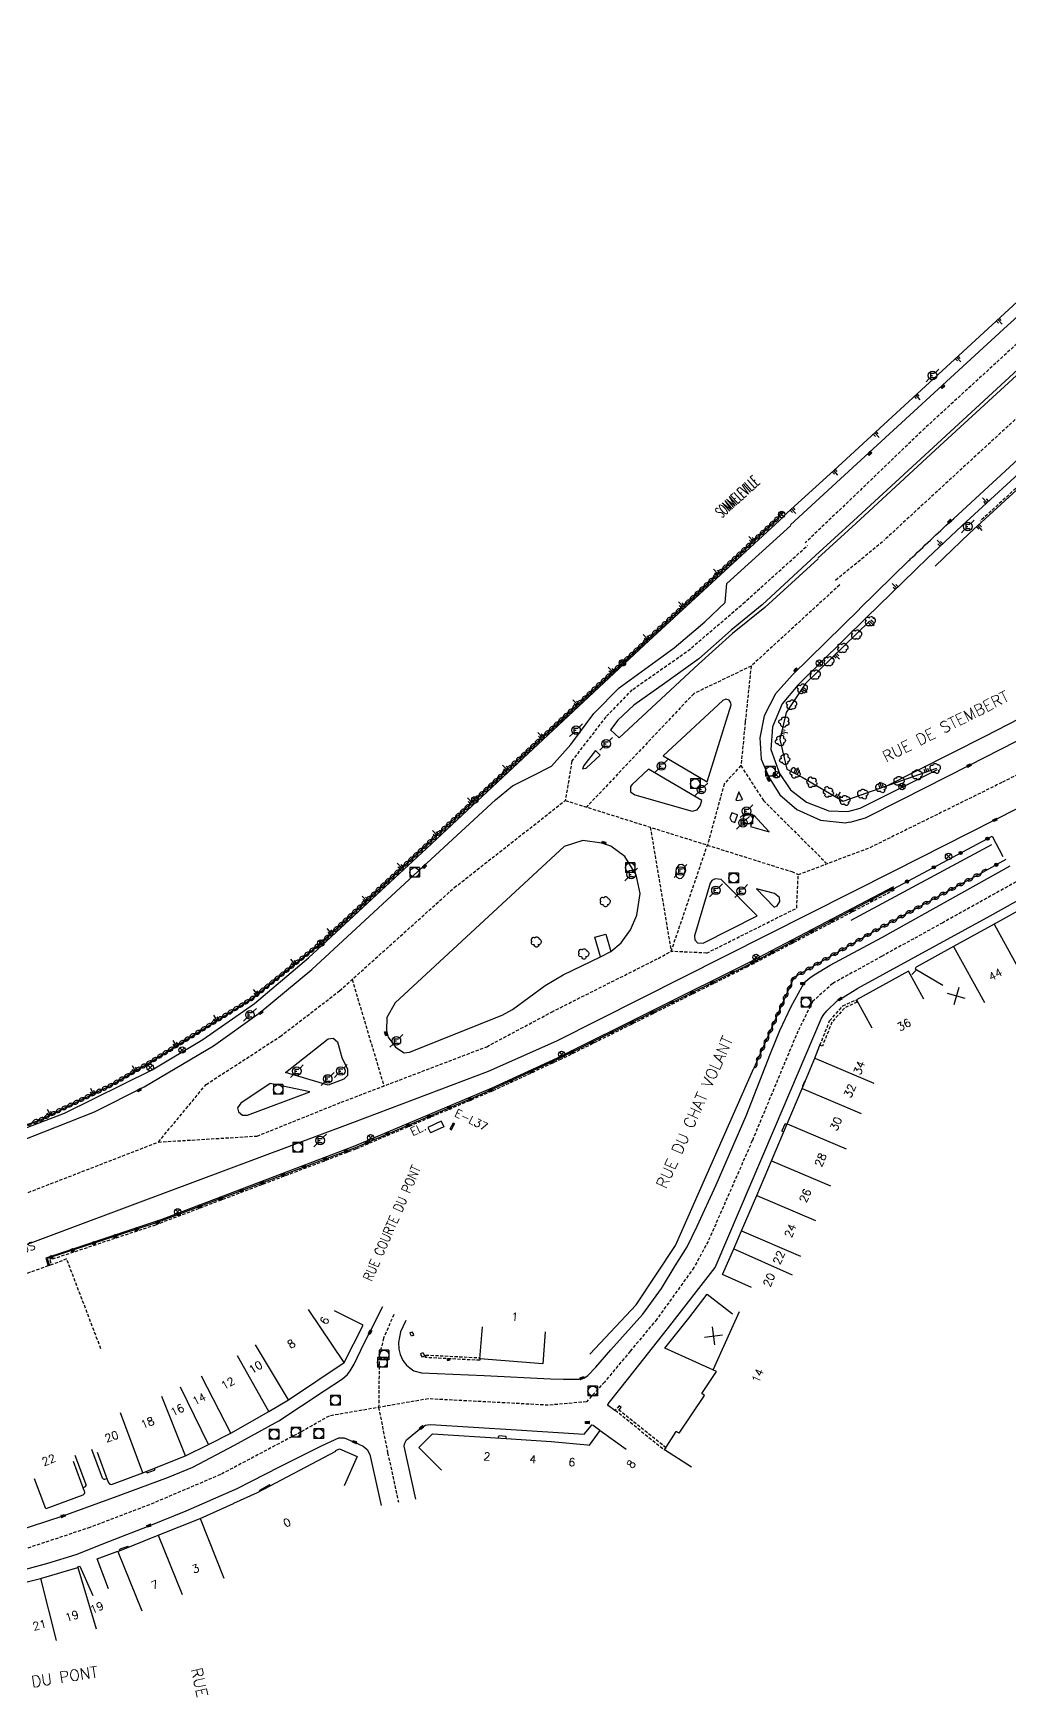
# Model space of a CAD drawing. Header units: millimetres. Extents: x 256000 to 257000, y 143000 to 144000.
# Drawn here: x 256151.5 to 256304.1, y 143295.4 to 143555 of the extents above; entities that cross this region are included whole.
import ezdxf
from ezdxf.enums import TextEntityAlignment as Align

# ---------------------------------------------------------------- set-up
doc = ezdxf.new("R2010")
doc.units = ezdxf.units.MM
doc.linetypes.add('DASHED', pattern=[0.75, 0.5, -0.25])
doc.layers.get('0').update_dxf_attribs({"linetype": 'CONTINUOUS'})
for name, color, linetype in [('W0001', 6, 'DASHED'), ('W0008', 7, 'CONTINUOUS'), ('W0100', 7, 'CONTINUOUS'), ('W0105', 7, 'CONTINUOUS'), ('W0112', 1, 'DASHED'), ('W0211', 2, 'CONTINUOUS'), ('W0220', 5, 'DASHED'), ('W0300', 7, 'CONTINUOUS'), ('W0302', 3, 'CONTINUOUS'), ('W0310', 3, 'CONTINUOUS'), ('W0322', 7, 'CONTINUOUS'), ('W0400', 7, 'CONTINUOUS'), ('W0420', 7, 'CONTINUOUS'), ('W0469', 7, 'CONTINUOUS'), ('W0471', 7, 'CONTINUOUS'), ('W0984', 7, 'CONTINUOUS'), ('W0989', 7, 'CONTINUOUS'), ('W0991', 7, 'CONTINUOUS'), ('W1102', 7, 'CONTINUOUS')]:
    doc.layers.add(name, color=color, linetype=linetype)
doc.styles.get("Standard").update_dxf_attribs({"font": 'romans.shx', "width": 0.85})

# ---------------------------------------------------------------- blocks, each defined once
blk = doc.blocks.new('t211o')
at = {"color": 0, "linetype": 'Continuous'}
for p, q in [((-0.29, 0.5), (-0.29, 0)), ((0, 1), (0, 0)), ((0.29, 0.5), (0.29, 0))]:
    blk.add_line(p, q, dxfattribs=at)
blk = doc.blocks.new('T400')
for p, q in [((-0.15, 0.3), (0.15, 0.3)), ((-0.15, -0.25), (-0.15, 0.3)), ((-0.15, 0.15), (0.15, 0.15)), ((-0.15, 0), (0.15, 0)), ((0.15, 0.3), (0.15, -0.25)), ((-0.15, -0.15), (0.15, -0.15)), ((-0.15, -0.25), (-0.15, -0.3)), ((-0.15, -0.3), (0.15, -0.3)), ((0.15, -0.3), (0.15, -0.25))]:
    blk.add_line(p, q)
blk = doc.blocks.new('T471')
for p, q in [((-0.333334, 0.333334), (-0.333334, -0.333334)), ((-0.333334, 0.333334), (0.333334, 0.333334)), ((-0.333334, 0), (0, 0)), ((0.500001, 0.500001), (1.000002, 1.000002)), ((-0.500001, -0.500001), (-1.000002, -1.000002)), ((-0.333334, -0.333334), (0.333334, -0.333334))]:
    blk.add_line(p, q)
blk.add_ellipse((0, 0), major_axis=(0.471405, 0.471405), ratio=1, start_param=5.4977871438, end_param=11.780972451)
blk = doc.blocks.new('t310o')
at = {"color": 0, "linetype": 'Continuous'}
for centre, start, end in [((-0.5, 0.38), 216.8699, 323.1304), ((0.5, -0.37), 36.8699, 143.1303)]:
    blk.add_arc(centre, 0.625, start, end, dxfattribs=at)
blk = doc.blocks.new('t322o')
at = {"color": 0, "linetype": 'Continuous'}
for radius in [0.25, 0.15]:
    blk.add_circle((0, 0), radius, dxfattribs=at)
blk = doc.blocks.new('T300')
for p, q in [((-0.8, 0.51), (-0.86, 0.34)), ((-0.86, 0.34), (-0.86, 0.17)), ((-0.86, 0.17), (-0.74, 0.06)), ((-0.69, 0.63), (-0.8, 0.51)), ((-0.8, -0.06), (-0.74, 0.06)), ((-0.74, 0.06), (-0.69, 0.11)), ((-0.57, 0.69), (-0.69, 0.63)), ((-0.46, 0.69), (-0.57, 0.69)), ((-0.29, 0.63), (-0.46, 0.69)), ((-0.29, 0.63), (-0.17, 0.74)), ((-0.23, 0.57), (-0.29, 0.63)), ((-0.17, 0.74), (-0.06, 0.8)), ((-0.06, 0.8), (0.06, 0.8)), ((0.06, 0.8), (0.23, 0.74)), ((0.23, 0.74), (0.34, 0.63)), ((0.34, 0.63), (0.4, 0.51)), ((0.46, 0.46), (0.34, 0.46)), ((0.4, 0.51), (0.4, 0.46)), ((0.57, 0.4), (0.46, 0.46)), ((0.57, 0.4), (0.69, 0.29)), ((0.69, 0.29), (0.74, 0.17)), ((0.74, 0.06), (0.69, -0.17)), ((0.74, 0.17), (0.74, 0.06)), ((-0.8, -0.17), (-0.8, -0.06)), ((-0.8, -0.23), (-0.8, -0.17)), ((-0.74, -0.34), (-0.8, -0.23)), ((-0.69, -0.4), (-0.74, -0.34)), ((-0.51, -0.46), (-0.69, -0.4)), ((-0.4, -0.46), (-0.51, -0.46)), ((-0.4, -0.46), (-0.34, -0.46)), ((-0.34, -0.46), (-0.34, -0.4)), ((-0.34, -0.51), (-0.34, -0.46)), ((-0.29, -0.63), (-0.34, -0.51)), ((-0.17, -0.74), (-0.29, -0.63)), ((-0.06, -0.8), (-0.17, -0.74)), ((0.06, -0.8), (-0.06, -0.8)), ((0.17, -0.74), (0.06, -0.8)), ((0.23, -0.69), (0.17, -0.74)), ((0.29, -0.46), (0.23, -0.46)), ((0.29, -0.63), (0.23, -0.69)), ((0.46, -0.4), (0.29, -0.46)), ((0.34, -0.51), (0.29, -0.63)), ((0.34, -0.51), (0.34, -0.46)), ((0.57, -0.34), (0.46, -0.4)), ((0.63, -0.29), (0.57, -0.34)), ((0.69, -0.17), (0.63, -0.29))]:
    blk.add_line(p, q)
blk = doc.blocks.new('T420')
for p, q in [((0.75, 0.75), (-0.75, 0.75)), ((-0.75, 0.75), (-0.75, -0.75)), ((0.75, 0.75), (0.75, -0.75)), ((0.75, -0.75), (-0.75, -0.75))]:
    blk.add_line(p, q)
blk.add_ellipse((0, 0), major_axis=(-0.53, 0.53), ratio=1, start_param=3.926991, end_param=10.210176)
blk = doc.blocks.new('T469')
at = {"color": 0, "linetype": 'Continuous', "flags": 128}
for points in [[(-0.35, 0.35), (0.35, -0.35)], [(-0.35, -0.35), (0.35, 0.35)]]:
    blk.add_lwpolyline(points, dxfattribs=at)
at = {"color": 0, "linetype": 'Continuous'}
blk.add_circle((0, 0), 0.5, dxfattribs=at)
blk = doc.blocks.new('t991o')
at = {"color": 0, "linetype": 'Continuous'}
for p, q in [((-1, 1), (1, -1)), ((-1, -1), (1, 1))]:
    blk.add_line(p, q, dxfattribs=at)

msp = doc.modelspace()

# ---------------------------------------------------------------- linework, layer by layer
at = {"layer": 'W0001'}
for p, q in [((256235.63, 143441.24), (256234.61, 143435.12)), ((256247.89, 143430.94), (256251.15, 143411.54)), ((256256.7, 143411.27), (256251.15, 143411.54)), ((256201.29, 143407.14), (256206.26, 143390.52)), ((256171.02, 143381.75), (256178.48, 143390.75)), ((256171.02, 143381.75), (256186.46, 143382.69))]:
    msp.add_line(p, q, dxfattribs=at)
for points in [[(256353.15, 143550.6), (256320.67, 143520.69), (256290.77, 143493.25), (256272.1, 143475.35)], [(256343.29, 143529.93), (256314.83, 143503.77), (256284.44, 143475.78)], [(256235.63, 143441.24), (256241.07, 143448.28), (256245.15, 143452.48), (256253.77, 143458.49), (256262.39, 143465.87), (256272.44, 143474.93)], [(256276.86, 143469.56), (256284.44, 143475.78)], [(256277.49, 143468.8), (256263.64, 143456.11), (256254.68, 143451.8), (256237.92, 143434.08)], [(256263.64, 143456.11), (256262.73, 143447.37), (256262.05, 143440.56), (256259.44, 143437.73), (256256.82, 143428.14)], [(256377.75, 143454.08), (256354.49, 143453.43), (256337.76, 143451.88), (256333.76, 143451.05), (256320.11, 143446.6), (256302.84, 143437.92), (256282.44, 143427.85)], [(256262.05, 143440.56), (256265.57, 143435.12), (256275.39, 143425.35)], [(256178.48, 143390.75), (256190.05, 143398.24), (256199.34, 143405.39), (256217.26, 143421.5), (256234.61, 143435.12), (256269.99, 143424), (256271.01, 143423.54), (256282.44, 143427.85)], [(256316.19, 143428.61), (256293.59, 143416.01), (256289.07, 143413.52), (256284.05, 143410.76), (256276.4, 143406.52), (256273.25, 143403.7), (256270.96, 143399.08), (256263.83, 143381.97), (256256.93, 143366.23), (256254.71, 143362.13), (256248.9, 143354.07), (256244.75, 143349.07), (256240.72, 143344.25), (256237.92, 143341.17), (256231.94, 143340.64), (256213.19, 143341.63), (256197.69, 143338.95), (256193.24, 143336.42), (256180.7, 143329.79), (256169.61, 143325.08), (256160.32, 143321.54), (256150.58, 143318.3)], [(256186.46, 143382.69), (256199.59, 143387.97), (256222.32, 143396.64), (256232.47, 143402.06), (256249.12, 143410.45), (256251.15, 143411.54), (256256.82, 143428.14)], [(256256.7, 143411.27), (256270.77, 143418.31), (256271.01, 143423.54)], [(256114.76, 143361.25), (256145.08, 143371.72), (256171.02, 143381.75)], [(256207.81, 143354.79), (256206.19, 143351.11), (256205.53, 143348.22), (256205.44, 143340.29), (256206.84, 143333.2), (256208.54, 143325.48)]]:
    msp.add_lwpolyline(points, dxfattribs=at)
at = {"layer": 'W0008'}
for points in [[(256277.62, 143485.35), (256303.73, 143509.35), (256307.98, 143513.17), (256327.88, 143531.5), (256351.42, 143553.26, 0.05689), (256371, 143575.98), (256371.73, 143577.01, 0.041305), (256382.84, 143596.97, 0.034269), (256389.54, 143615.75, 0.023658), (256393.25, 143631.37), (256398.95, 143660.46, 0.060444), (256399.2, 143663.81, 0.056503), (256398.66, 143667.13, 0.120864), (256395.68, 143672.52, 0.114065), (256391.25, 143675.33, 0.092077), (256386.82, 143676.04, 0.082234), (256382.38, 143675.28)], [(256397.35, 143621.21, -0.02272), (256394.14, 143609.57, -0.028184), (256388.25, 143593.92, -0.031932), (256379.5, 143577.7, -0.032542), (256369.23, 143563.17, -0.035905), (256354.89, 143547.94), (256336.91, 143531.45), (256322.67, 143518.37), (256307.31, 143504.25), (256292.76, 143490.9), (256279.65, 143478.82), (256273.72, 143473.38)], [(256397.89, 143621.09, -0.02272), (256394.66, 143609.4, -0.028184), (256388.75, 143593.69, -0.031932), (256379.97, 143577.41, -0.032542), (256369.65, 143562.83, -0.035905), (256355.26, 143547.53), (256337.28, 143531.05), (256323.05, 143517.97), (256307.69, 143503.84), (256293.13, 143490.5), (256280.02, 143478.41), (256274.07, 143472.95)], [(256288.3, 143472.6, -0.005841), (256288.86, 143473.14, -0.005029), (256295.31, 143479.18), (256308.75, 143491.55), (256321.97, 143503.7), (256336.36, 143516.88), (256349.31, 143528.82), (256360.69, 143539.32, 0.019652), (256370.97, 143549.47, 0.022428), (256379.89, 143560, 0.022658), (256385.13, 143567.47), (256386.36, 143569.18)]]:
    msp.add_lwpolyline(points, format="xyb", dxfattribs=at)
for points in [[(256269.78, 143478.17), (256277.62, 143485.35)], [(256136.87, 143378.87), (256141.56, 143380.63), (256156.34, 143386.24), (256170.03, 143393.04), (256177.96, 143397.75), (256186.02, 143403.38), (256194.47, 143410.52), (256212.94, 143427.62), (256246.96, 143459.46), (256268.76, 143479.51)], [(256135.34, 143376.49), (256141.46, 143378.77), (256161.01, 143386.49), (256168.77, 143390.37), (256179.61, 143396.79), (256186.74, 143401.88), (256195.02, 143408.71), (256212.96, 143425.31), (256223.72, 143435.21), (256226.36, 143437.38), (256229.49, 143438.95), (256232.45, 143440.5), (256235.47, 143443.85), (256239.05, 143448.7), (256243.02, 143452.74), (256251.62, 143458.98), (256256.4, 143463.02), (256259.61, 143466.04), (256259.85, 143469.01), (256269.86, 143478.08)], [(256273.71, 143473.39), (256265.37, 143465.68), (256260.52, 143461.71), (256255.49, 143457.24), (256250.11, 143453.4), (256245.31, 143450), (256242.81, 143447.67), (256241.65, 143446.13), (256243.03, 143444.93)], [(256274.14, 143472.87), (256265.77, 143465.28), (256260.75, 143461.19), (256255.43, 143456.4), (256243.03, 143444.93)], [(256288.3, 143472.6), (256280.57, 143465.06)], [(256280.6, 143465.03), (256270.14, 143454.74), (256267.46, 143451.79), (256265.7, 143448.36), (256265, 143444.93), (256265.24, 143441.58), (256266.42, 143438.74), (256268.13, 143436.02), (256270.79, 143433.71), (256274.48, 143432.06), (256278.41, 143431.64), (256279.05, 143431.8)], [(256281.69, 143463.7), (256270.93, 143453.11), (256268.49, 143450.21), (256266.99, 143446.63), (256266.72, 143443.07), (256268.08, 143439.33), (256269.78, 143436.8), (256272.3, 143434.85), (256275.81, 143433.5), (256278.76, 143433.41), (256280.68, 143433.91), (256292.76, 143439.97)], [(256377.02, 143458.86), (256370.05, 143458.58), (256355.33, 143458.26), (256347.04, 143458.02), (256342.24, 143457.54), (256334.88, 143456.31), (256325.26, 143453.69), (256319.59, 143451.52), (256315.62, 143449.71), (256304.94, 143444.3), (256297.7, 143440.59), (256287.14, 143435.23), (256281.45, 143432.33), (256279.05, 143431.67)], [(256256.8, 143438.01), (256260.52, 143450.07), (256260.49, 143450.38), (256260.22, 143450.8), (256259.72, 143450.95), (256259.23, 143450.73), (256249.91, 143442.07), (256256.8, 143438.01)], [(256239.31, 143442.91), (256237.51, 143440.57), (256237.31, 143440.06), (256237.85, 143440.17), (256240.08, 143442.22), (256239.31, 143442.91)], [(256254.46, 143433.47), (256255.23, 143433.64), (256255.71, 143434.26), (256255.94, 143435.1), (256247.61, 143440.01), (256245.07, 143437.61), (256244.8, 143437.28), (256244.78, 143436.45), (256245.49, 143435.99), (256254.46, 143433.47)], [(256261.72, 143436.49), (256261.25, 143435.19), (256261.5, 143435.1), (256262.31, 143435.29), (256261.72, 143436.49)], [(256308.56, 143435.54), (256301.77, 143432.08), (256285.83, 143424.03)], [(256261.51, 143432.88), (256260.61, 143433.18), (256260.34, 143432.42), (256260.59, 143431.91), (256261.11, 143431.69), (256261.52, 143432.83), (256261.51, 143432.88)], [(256264.07, 143432.84), (256263.53, 143431.05), (256266.47, 143430.24), (256264.07, 143432.84)], [(256208, 143403.51), (256206.72, 143401.23), (256206.64, 143399.18), (256206.91, 143398.13), (256208.05, 143396.59), (256209.41, 143395.69), (256210.24, 143395.82), (256224.75, 143401.58), (256226.37, 143402.44), (256231.45, 143406.21), (256234.29, 143407.88), (256240.13, 143410.67), (256241.73, 143411.5), (256243.34, 143412.89), (256244.8, 143414.9), (256245.8, 143417.22), (256246.29, 143420.58), (256245.7, 143423.49), (256243.89, 143426.37), (256241.71, 143427.96), (256240.33, 143428.46), (256237.33, 143428.86), (256234.44, 143427.91), (256208, 143403.51)], [(256209.7, 143353.87), (256208.85, 143352.09), (256208.54, 143350.43), (256208.58, 143349.41), (256208.78, 143348.56), (256209.21, 143347.61), (256209.81, 143346.89), (256210.31, 143346.45), (256210.96, 143345.99), (256212.14, 143345.7), (256221.93, 143345.3), (256232.28, 143344.78), (256234.33, 143344.73), (256236.8, 143344.72), (256237.21, 143344.89), (256237.54, 143345.07), (256237.6, 143344.9), (256238.11, 143345.28), (256239.38, 143346.57), (256241.7, 143349.27), (256246.72, 143354.85), (256249.64, 143358.88), (256251.78, 143362.4), (256253.64, 143365.39), (256255.21, 143368.61), (256258.17, 143375.08), (256262.87, 143385.85), (256266.69, 143395.59), (256268.11, 143399.16), (256269.91, 143402.95), (256271.62, 143406.05), (256272.22, 143406.87), (256272.83, 143407.43), (256273.48, 143407.86), (256276.01, 143409.41), (256284.1, 143413.71), (256300.59, 143422.91), (256304.14, 143424.88)], [(256253.45, 143424.2), (256253.34, 143424.75), (256252.88, 143425.11), (256252.33, 143425.06), (256251.93, 143424.48), (256251.85, 143423.51), (256252.03, 143423.11), (256252.38, 143422.93), (256252.75, 143423), (256253.06, 143423.31), (256253.45, 143424.2)], [(256285.83, 143424.03), (256233.21, 143397.52), (256222.55, 143392.76), (256201.33, 143384.74), (256167.36, 143372.05), (256145.29, 143363.82)], [(256242.33, 143339.8), (256241.35, 143340.54), (256241.26, 143340.71), (256241.29, 143340.87), (256244.54, 143344.93), (256250.56, 143352.57), (256258.03, 143362.14), (256267.29, 143383.86), (256274.66, 143401.08), (256274.99, 143401.7), (256275.46, 143402.27), (256277.1, 143403.79), (256277.54, 143404.08), (256280.3, 143405.78), (256301.03, 143417.1), (256313.98, 143424.31)], [(256258.98, 143422.77), (256258.01, 143422.88), (256257.5, 143422.59), (256257.24, 143422.18), (256254.82, 143413.99), (256254.86, 143413.36), (256255.26, 143412.87), (256256.18, 143412.8), (256264.61, 143417.08), (256258.98, 143422.77)], [(256285.9, 143421.6), (256263.68, 143409.94), (256233.24, 143394.83), (256223.12, 143390.16), (256201.64, 143381.12), (256171.56, 143369.64), (256153.41, 143363.63), (256153.8, 143362.4)], [(256267.27, 143418.47), (256267.72, 143418.68), (256268.12, 143419.33), (256268.07, 143419.97), (256267.31, 143420.57), (256264.47, 143421.31), (256267.27, 143418.47)], [(256240.13, 143410.67), (256239.23, 143413.78), (256240.93, 143414.23), (256241.73, 143411.5)], [(256190.88, 143392.64), (256197.56, 143397.88), (256198.33, 143397.97), (256199.02, 143397.42), (256199.4, 143395.89), (256199.67, 143394.94), (256200.58, 143393.14), (256200.57, 143392.16), (256200.01, 143391.55), (256197.57, 143390.65), (256190.88, 143392.64)], [(256194.69, 143389.62), (256188.46, 143390.89), (256183.91, 143387.84), (256183.39, 143387.08), (256183.56, 143386.48), (256184.14, 143385.95), (256184.93, 143385.93), (256194.69, 143389.62)], [(256148.48, 143320.83), (256156.12, 143323.33), (256165.13, 143326.62), (256172.61, 143329.41), (256176.39, 143330.98), (256182.92, 143334.38), (256189.83, 143338.22), (256196.93, 143342.86), (256199.77, 143344.78), (256200.55, 143345.42), (256200.97, 143346), (256201.59, 143347.03), (256203.15, 143350.34), (256204.08, 143352.06), (256206.08, 143356.05)], [(256211.23, 143325.97), (256209.42, 143334.24), (256209.52, 143334.7), (256209.78, 143335.21), (256212.16, 143337.15), (256212.75, 143337.5), (256213.06, 143337.58), (256213.55, 143337.63), (256226.96, 143336.8), (256237.58, 143336.11), (256238.66, 143337.41), (256238.76, 143337.55), (256238.97, 143337.52), (256240.03, 143336.75)], [(256148.6, 143314.57), (256153.72, 143315.98), (256158.19, 143317.33), (256163.27, 143319.35), (256169.56, 143321.81), (256175.34, 143324.14), (256183.35, 143327.63), (256189.96, 143331), (256196.59, 143334.36), (256199.23, 143335.53), (256200.06, 143335.53), (256201.68, 143334.88), (256203.04, 143334.24), (256203.66, 143333.73), (256204.07, 143332.96), (256205.85, 143324.97)]]:
    msp.add_lwpolyline(points, dxfattribs=at)
at = {"layer": 'W0100'}
for p, q in [((256215.23, 143385), (256213.15, 143384.04)), ((256213.15, 143384.04), (256213.55, 143383.17)), ((256216.6, 143383.8), (256216.8, 143383.68)), ((256216.8, 143383.68), (256217.31, 143384.65)), ((256216.14, 143347.87), (256216.52, 143347.89)), ((256216.52, 143347.89), (256216.53, 143347.67)), ((256255.95, 143342.44), (256258.26, 143345.9)), ((256252.39, 143336.28), (256256.37, 143342.16)), ((256256.37, 143342.16), (256255.95, 143342.44)), ((256252.39, 143336.28), (256251.96, 143336.55)), ((256157.72, 143331.88), (256159.44, 143327.19)), ((256161.47, 143333.29), (256163.19, 143328.6))]:
    msp.add_line(p, q, dxfattribs=at)
for points in [[(256314.61, 143422.1), (256314.25, 143422.76), (256306.32, 143418.4), (256301.62, 143415.79), (256295.29, 143412.3), (256289.43, 143409.1), (256289.41, 143409), (256289.29, 143408.8), (256293.6, 143406.26)], [(256290.66, 143404.07), (256288.26, 143408.46), (256280.11, 143403.99), (256282.51, 143399.6)], [(256263.72, 143359.01), (256259.15, 143361.04), (256260.94, 143365.08), (256262.17, 143367.9), (256264.52, 143373.4), (256266.83, 143378.83), (256269.27, 143384.58), (256271.64, 143390.13), (256273.62, 143394.84), (256274.41, 143396.88)], [(256215.23, 143385), (256215.63, 143384.13), (256213.55, 143383.17)], [(256216.6, 143383.8), (256217.12, 143384.77), (256217.31, 143384.65)], [(256258.26, 143345.9), (256250.17, 143349.53), (256253.92, 143354.24), (256256.79, 143357.97), (256260.75, 143354.91)], [(256163.19, 143328.6), (256163.3, 143328.41), (256163.44, 143328.32), (256163.55, 143328.28), (256163.68, 143328.27), (256168.56, 143330.06), (256175.24, 143332.73), (256178.86, 143334.5), (256182.33, 143336.29), (256188.28, 143339.65), (256191.33, 143341.47), (256200.04, 143347.3), (256203.01, 143353.14), (256198.56, 143355.4)], [(256231.48, 143352.08), (256231.08, 143347.1), (256221.26, 143347.88), (256221.65, 143352.87)], [(256216.14, 143347.87), (256216.14, 143347.65), (256216.53, 143347.67)], [(256215.26, 143330.48), (256211.74, 143334.04), (256213.88, 143336.15), (256225.37, 143335.42), (256232.38, 143334.97), (256238.08, 143334.42), (256238.39, 143334.39), (256240.04, 143336.67), (256244.1, 143333.75)], [(256254.31, 143330.96), (256250.11, 143333.67), (256251.96, 143336.55)], [(256163.21, 143311.94), (256161.44, 143316.61), (256164.66, 143317.84), (256164.68, 143317.79), (256170.97, 143320.33), (256177.57, 143322.92), (256182.77, 143325.3), (256182.79, 143325.35), (256186.52, 143326.98), (256198.77, 143333.47), (256198.75, 143333.54), (256199.3, 143333.82), (256202.06, 143332.61), (256200.05, 143328.03)], [(256159.44, 143327.19), (256159.46, 143327.08), (256159.46, 143327), (256159.45, 143326.92), (256159.43, 143326.86), (256159.41, 143326.81), (256159.38, 143326.76), (256159.35, 143326.72), (256159.31, 143326.67), (256159.22, 143326.6), (256153.42, 143324.45), (256151.68, 143329.13)], [(256136.49, 143298.48), (256139.76, 143310.34), (256148.82, 143312.6), (256152.61, 143313.56), (256158.42, 143315.29), (256158.42, 143315.36), (256158.76, 143315.5), (256160.76, 143310.92)]]:
    msp.add_lwpolyline(points, dxfattribs=at)
at = {"layer": 'W0105'}
for p, q in [((256289.44, 143408.62), (256288.79, 143407.94)), ((256272.11, 143391.25), (256272.05, 143391.27)), ((256271.74, 143390.39), (256271.67, 143390.42)), ((256268.75, 143383.34), (256268.46, 143383.46)), ((256269.23, 143384.47), (256268.97, 143384.58)), ((256224.16, 143335.5), (256224.17, 143335.76)), ((256225.37, 143335.42), (256225.39, 143335.67)), ((256169.12, 143330.29), (256169.19, 143330.11)), ((256170.38, 143330.79), (256170.45, 143330.61)), ((256186.86, 143327.13), (256186.8, 143327.27)), ((256188.51, 143328.03), (256188.43, 143328.17)), ((256165.01, 143317.92), (256164.96, 143318.05)), ((256166.32, 143318.45), (256166.27, 143318.57))]:
    msp.add_line(p, q, dxfattribs=at)
for points in [[(256272.05, 143391.27), (256272, 143391.23), (256271.66, 143390.47), (256271.67, 143390.42)], [(256268.97, 143384.58), (256268.92, 143384.54), (256268.46, 143383.5), (256268.46, 143383.46)], [(256160.57, 143333.79), (256162.23, 143329.28), (256162.36, 143329.15), (256162.49, 143329.08), (256162.64, 143329.06), (256162.92, 143329.19)], [(256225.39, 143335.67), (256225.35, 143335.7), (256225.3, 143335.73), (256224.25, 143335.83), (256224.21, 143335.8), (256224.17, 143335.76)], [(256159.3, 143327.79), (256159.63, 143327.93), (256159.72, 143328.08), (256159.72, 143328.22), (256159.66, 143328.35), (256158.01, 143332.8)], [(256169.19, 143330.11), (256169.22, 143330.1), (256169.27, 143330.08), (256170.39, 143330.51), (256170.45, 143330.55), (256170.45, 143330.61)], [(256188.43, 143328.17), (256188.4, 143328.18), (256188.36, 143328.17), (256186.83, 143327.32), (256186.81, 143327.29), (256186.8, 143327.27)], [(256166.28, 143318.55), (256166.26, 143318.58), (256166.23, 143318.58), (256165.01, 143318.14), (256164.98, 143318.1), (256164.96, 143318.05)]]:
    msp.add_lwpolyline(points, dxfattribs=at)
at = {"layer": 'W0112'}
for p, q in [((256277.98, 143403.01), (256280.02, 143403.98)), ((256210.29, 143351.94), (256210.65, 143352.12)), ((256210.57, 143351.4), (256210.29, 143351.94)), ((256212, 143348.65), (256212.35, 143348.85)), ((256212.3, 143348.13), (256212, 143348.65)), ((256212.77, 143348.08), (256212.8, 143348.48)), ((256221.25, 143347.65), (256212.77, 143348.08)), ((256243.04, 143340.53), (256242.42, 143339.84)), ((256242.42, 143339.84), (256250.11, 143333.67))]:
    msp.add_line(p, q, dxfattribs=at)
for points in [[(256286.01, 143421.13), (256263.08, 143409.14), (256233.95, 143394.68), (256223.08, 143389.68), (256201.86, 143380.65), (256170.55, 143368.79), (256154.05, 143363.31), (256154.26, 143362.56), (256153.8, 143362.4), (256149.18, 143360.77), (256145.75, 143359.67)], [(256280.02, 143403.98), (256280.19, 143403.62), (256278.23, 143402.68), (256276.27, 143400.49)], [(256274.41, 143396.88), (256275.92, 143400.7), (256277.98, 143403.01)], [(256276.27, 143400.49), (256274.78, 143396.73), (256274.41, 143396.88)], [(256162.03, 143349.47), (256156.68, 143363.48), (256154.26, 143362.56)], [(256210.65, 143352.12), (256210.92, 143351.58), (256210.57, 143351.4)], [(256212.35, 143348.85), (256212.64, 143348.33), (256212.3, 143348.13)], [(256212.8, 143348.48), (256221.27, 143348.05), (256221.25, 143347.65)], [(256243, 143339.88), (256243.33, 143340.26), (256243.04, 143340.53)], [(256250.11, 143333.67), (256250.36, 143333.98), (256243, 143339.88)]]:
    msp.add_lwpolyline(points, dxfattribs=at)
at = {"layer": 'W0211'}
msp.add_line((256279.29, 143416.4), (256301.27, 143428.26), dxfattribs=at)
for points in [[(256378.11, 143554.98, -0.016695), (256371.98, 143548.04, -0.017574), (256362.79, 143538.94), (256343.96, 143521.63), (256320.7, 143500.16), (256296.62, 143478.1), (256291.23, 143472.98), (256281.67, 143463.73)], [(256379.35, 143553.81, -0.016695), (256373.22, 143546.87, -0.017574), (256363.94, 143537.69), (256345.12, 143520.38), (256321.85, 143498.91), (256297.78, 143476.86), (256292.4, 143471.75)], [(256276.55, 143486.68), (256306.51, 143514.24, 0.086124), (256306.92, 143515.45, 0.086125), (256306.89, 143516.98)]]:
    msp.add_lwpolyline(points, format="xyb", dxfattribs=at)
for points in [[(256268.73, 143479.54), (256276.55, 143486.68)], [(256140.01, 143380.83), (256152.68, 143385.3), (256163.55, 143390.6), (256169.93, 143394.35), (256185.6, 143404.15), (256196.39, 143412.83), (256220.46, 143435.21), (256243.54, 143456.63), (256268.43, 143479.8)], [(256282.17, 143463.11), (256272.16, 143453.4), (256269.11, 143448.88), (256268.16, 143444.63), (256269.24, 143439.99), (256271.64, 143438.78), (256278.05, 143434.99), (256292.67, 143440.17)], [(256238.43, 143348.63), (256245.7, 143356.34), (256251.83, 143365.59), (256264.09, 143393.31)]]:
    msp.add_lwpolyline(points, dxfattribs=at)
at = {"layer": 'W0220'}
msp.add_lwpolyline([(256379.06, 143554.12, -0.01611), (256372.36, 143546.7, -0.013463), (256363.6, 143538.17), (256344.69, 143520.56), (256321.58, 143499.1), (256299.44, 143478.75)], format="xyb", dxfattribs=at)
at = {"layer": 'W0302'}
msp.add_lwpolyline([(256284.44, 143437.22), (256300.22, 143445.16), (256316.45, 143453.52)], dxfattribs=at)
at = {"layer": 'W0310'}
msp.add_lwpolyline([(256264.14, 143393.33), (256270.35, 143407.49), (256283, 143414.75), (256299.87, 143423.91)], dxfattribs=at)
at = {"layer": 'W0322'}
msp.add_line((256299.88, 143423.92), (256303.53, 143425.94), dxfattribs=at)
for points in [[(256285.91, 143421.33), (256301.34, 143429.55), (256302.97, 143426.35)], [(256285.91, 143421.4), (256263.65, 143409.66), (256233.57, 143394.75), (256221.91, 143389.37), (256201.79, 143380.86), (256171, 143369.25), (256153.65, 143363.55), (256153.99, 143362.46)]]:
    msp.add_lwpolyline(points, dxfattribs=at)
at = {"layer": 'W1102'}
for p, q in [((256301.62, 143415.79), (256305.4, 143408.98)), ((256295.29, 143412.3), (256300.11, 143403.54)), ((256273.62, 143394.84), (256282.84, 143390.95)), ((256271.64, 143390.13), (256280.84, 143386.22)), ((256269.27, 143384.58), (256278.48, 143380.67)), ((256266.83, 143378.83), (256276.03, 143374.91)), ((256264.52, 143373.4), (256273.71, 143369.47)), ((256262.17, 143367.9), (256271.34, 143363.93)), ((256260.94, 143365.08), (256270.08, 143361.02)), ((256200.04, 143347.3), (256194.48, 143355.61)), ((256257.74, 143346.14), (256261.83, 143355.26)), ((256191.33, 143341.47), (256186.19, 143350.05)), ((256188.28, 143339.65), (256183.36, 143348.36)), ((256182.33, 143336.29), (256177.75, 143345.18)), ((256175.24, 143332.73), (256171.53, 143342.01)), ((256178.86, 143334.5), (256174.45, 143343.48)), ((256168.56, 143330.06), (256165.11, 143339.45)), ((256177.57, 143322.92), (256181.22, 143313.61)), ((256170.97, 143320.33), (256174.71, 143311.05)), ((256164.68, 143317.79), (256168.43, 143308.52)), ((256152.61, 143313.56), (256155.06, 143303.86)), ((256158.42, 143315.29), (256161.27, 143305.7))]:
    msp.add_line(p, q, dxfattribs=at)

# ---------------------------------------------------------------- block references
at = {"layer": 'W0211'}
for p, rotation in [((256302.18, 143510.26), 222.6114005433538), ((256295.77, 143504.36), 222.6114005433538), ((256289.37, 143498.47), 222.6114005433538), ((256282.96, 143492.57), 222.6114005433538), ((256276.55, 143486.68), 222.3982713204928), ((256300.5, 143481.66), 42.48338412897312), ((256269.98, 143480.68), 222.3982713204928), ((256263.95, 143475.63), 42.95068002563388), ((256299.09, 143478.06), 222.4836077039829), ((256293.4, 143475.04), 43.51780261839322), ((256258.46, 143470.52), 42.95068002563388), ((256286.4, 143468.31), 44.07066545057072), ((256252.97, 143465.41), 42.95068002563388), ((256247.48, 143460.3), 42.95068002563388), ((256282.17, 143463.11), 224.1225290289358), ((256241.99, 143455.19), 42.85471277936241), ((256276.79, 143457.89), 224.1225290289358), ((256236.49, 143450.09), 42.85471277936241), ((256271.57, 143452.53), 235.9225488860283), ((256230.99, 143444.99), 42.85471277936241), ((256268.43, 143445.86), 257.4155473298587), ((256225.5, 143439.89), 42.85471277936241), ((256270.56, 143439.33), 333.3109940930805), ((256291.1, 143439.61), 19.49555774903765), ((256284.03, 143437.11), 19.49555774903765), ((256220, 143434.78), 42.91358185505294), ((256277.05, 143435.58), 329.3873420346941), ((256214.51, 143429.68), 42.91358185505294), ((256209.01, 143424.57), 42.91358185505294), ((256203.52, 143419.46), 42.91358185505294), ((256198.03, 143414.36), 42.91358185505294), ((256192.29, 143409.53), 38.81937192334091), ((256186.45, 143404.83), 38.81937192334091), ((256180.16, 143400.75), 32.01885907683552), ((256173.8, 143396.77), 32.01885907683552), ((256167.4, 143392.87), 30.47222160484435), ((256160.83, 143389.27), 26.00386485152726), ((256154.08, 143385.98), 26.00386485152726)]:
    msp.add_blockref('t211o', p, dxfattribs=dict(at, rotation=rotation))
at = {"layer": 'W0300'}
for p, rotation in [((256282.17, 143463.11), 224.1225290289358), ((256280.02, 143461.02), 224.1225290289358), ((256277.87, 143458.93), 224.1225290289358), ((256273.56, 143454.76), 224.1225290289358), ((256275.71, 143456.85), 224.1225290289358), ((256271.57, 143452.53), 235.9225488860283), ((256269.89, 143450.04), 235.9225488860283), ((256268.76, 143447.32), 257.4155473298587), ((256268.21, 143444.39), 283.1180270529713), ((256268.89, 143441.47), 283.1180270529713), ((256270.56, 143439.33), 333.3109940930805), ((256289.68, 143439.11), 19.49555774903765), ((256292.51, 143440.11), 19.49555774903765), ((256273.18, 143437.87), 329.3873420346941), ((256275.76, 143436.34), 329.3873420346941), ((256284.03, 143437.11), 19.49555774903765), ((256286.86, 143438.11), 19.49555774903765), ((256278.37, 143435.11), 19.49555774903765), ((256281.2, 143436.11), 19.49555774903765)]:
    msp.add_blockref('T300', p, dxfattribs=dict(at, rotation=rotation))
for p in [(256240.9, 143419.29), (256230.11, 143413.01), (256237.54, 143411.14)]:
    msp.add_blockref('T300', p, dxfattribs=at)
at = {"layer": 'W0310'}
for p, rotation in [((256267.24, 143478.69), 42.95068002563388), ((256267.98, 143479.37), 42.95068002563388), ((256264.32, 143475.97), 42.95068002563388), ((256265.05, 143476.65), 42.95068002563388), ((256265.78, 143477.33), 42.95068002563388), ((256266.51, 143478.01), 42.95068002563388), ((256261.39, 143473.24), 42.95068002563388), ((256262.12, 143473.92), 42.95068002563388), ((256262.85, 143474.6), 42.95068002563388), ((256263.59, 143475.29), 42.95068002563388), ((256258.46, 143470.52), 42.95068002563388), ((256259.19, 143471.2), 42.95068002563388), ((256259.93, 143471.88), 42.95068002563388), ((256260.66, 143472.56), 42.95068002563388), ((256255.53, 143467.79), 42.95068002563388), ((256256.27, 143468.47), 42.95068002563388), ((256257, 143469.15), 42.95068002563388), ((256257.73, 143469.83), 42.95068002563388), ((256253.34, 143465.75), 42.95068002563388), ((256254.07, 143466.43), 42.95068002563388), ((256254.8, 143467.11), 42.95068002563388), ((256250.41, 143463.02), 42.95068002563388), ((256251.14, 143463.7), 42.95068002563388), ((256251.88, 143464.38), 42.95068002563388), ((256252.61, 143465.07), 42.95068002563388), ((256247.48, 143460.3), 42.95068002563388), ((256248.21, 143460.98), 42.95068002563388), ((256248.95, 143461.66), 42.95068002563388), ((256249.68, 143462.34), 42.95068002563388), ((256244.55, 143457.57), 42.95068002563388), ((256245.29, 143458.25), 42.95068002563388), ((256246.02, 143458.93), 42.95068002563388), ((256246.75, 143459.61), 42.95068002563388), ((256241.62, 143454.85), 42.85471277936241), ((256242.36, 143455.53), 42.85471277936241), ((256243.09, 143456.21), 42.85471277936241), ((256243.82, 143456.89), 42.95068002563388), ((256239.42, 143452.81), 42.85471277936241), ((256240.16, 143453.49), 42.85471277936241), ((256240.89, 143454.17), 42.85471277936241), ((256236.49, 143450.09), 42.85471277936241), ((256237.23, 143450.77), 42.85471277936241), ((256237.96, 143451.45), 42.85471277936241), ((256238.69, 143452.13), 42.85471277936241), ((256233.56, 143447.37), 42.85471277936241), ((256234.29, 143448.05), 42.85471277936241), ((256235.03, 143448.73), 42.85471277936241), ((256235.76, 143449.41), 42.85471277936241), ((256230.63, 143444.65), 42.85471277936241), ((256231.36, 143445.33), 42.85471277936241), ((256232.09, 143446.01), 42.85471277936241), ((256232.83, 143446.69), 42.85471277936241), ((256227.7, 143441.92), 42.85471277936241), ((256228.43, 143442.61), 42.85471277936241), ((256229.16, 143443.29), 42.85471277936241), ((256229.89, 143443.97), 42.85471277936241), ((256224.76, 143439.2), 42.85471277936241), ((256225.5, 143439.89), 42.85471277936241), ((256226.23, 143440.57), 42.85471277936241), ((256226.96, 143441.24), 42.85471277936241), ((256222.56, 143437.16), 42.85471277936241), ((256223.3, 143437.84), 42.85471277936241), ((256224.03, 143438.52), 42.85471277936241), ((256219.63, 143434.44), 42.91358185505294), ((256220.36, 143435.12), 42.91358185505294), ((256221.1, 143435.8), 42.85471277936241), ((256221.83, 143436.48), 42.85471277936241), ((256216.7, 143431.72), 42.91358185505294), ((256217.44, 143432.4), 42.91358185505294), ((256218.17, 143433.08), 42.91358185505294), ((256218.9, 143433.76), 42.91358185505294), ((256213.77, 143429), 42.91358185505294), ((256214.51, 143429.68), 42.91358185505294), ((256215.24, 143430.36), 42.91358185505294), ((256215.97, 143431.04), 42.91358185505294), ((256210.84, 143426.27), 42.91358185505294), ((256211.58, 143426.95), 42.91358185505294), ((256212.31, 143427.63), 42.91358185505294), ((256213.04, 143428.32), 42.91358185505294), ((256208.65, 143424.23), 42.91358185505294), ((256209.38, 143424.91), 42.91358185505294), ((256210.11, 143425.59), 42.91358185505294), ((256299.65, 143423.79), 28.52034632391755), ((256205.72, 143421.51), 42.91358185505294), ((256206.45, 143422.19), 42.91358185505294), ((256207.18, 143422.87), 42.91358185505294), ((256207.92, 143423.55), 42.91358185505294), ((256295.7, 143421.64), 28.52034632391755), ((256297.01, 143422.36), 28.52034632391755), ((256298.33, 143423.08), 28.52034632391755), ((256202.79, 143418.78), 42.91358185505294), ((256203.52, 143419.46), 42.91358185505294), ((256204.25, 143420.14), 42.91358185505294), ((256204.98, 143420.83), 42.91358185505294), ((256290.42, 143418.78), 28.52034632391755), ((256291.74, 143419.49), 28.52034632391755), ((256293.06, 143420.21), 28.52034632391755), ((256294.38, 143420.93), 28.52034632391755), ((256199.86, 143416.06), 42.91358185505294), ((256200.59, 143416.74), 42.91358185505294), ((256201.32, 143417.42), 42.91358185505294), ((256202.06, 143418.1), 42.91358185505294), ((256286.47, 143416.63), 28.52034632391755), ((256287.79, 143417.35), 28.52034632391755), ((256289.11, 143418.06), 28.52034632391755), ((256196.93, 143413.33), 42.91358185505294), ((256197.66, 143414.02), 42.91358185505294), ((256198.39, 143414.7), 42.91358185505294), ((256199.13, 143415.38), 42.91358185505294), ((256281.22, 143413.72), 29.82827590947712), ((256282.52, 143414.47), 29.82827590947712), ((256283.83, 143415.2), 28.52034632391755), ((256285.15, 143415.91), 28.52034632391755), ((256193.85, 143410.79), 38.81937192334091), ((256194.63, 143411.42), 38.81937192334091), ((256195.4, 143412.04), 38.81937192334091), ((256196.18, 143412.67), 38.81937192334091), ((256277.32, 143411.49), 29.82827590947712), ((256278.62, 143412.23), 29.82827590947712), ((256279.92, 143412.98), 29.82827590947712), ((256190.73, 143408.28), 38.81937192334091), ((256191.51, 143408.91), 38.81937192334091), ((256192.29, 143409.53), 38.81937192334091), ((256193.07, 143410.16), 38.81937192334091), ((256272.11, 143408.5), 29.82827590947712), ((256273.41, 143409.25), 29.82827590947712), ((256274.71, 143409.99), 29.82827590947712), ((256276.02, 143410.74), 29.82827590947712), ((256187.61, 143405.77), 38.81937192334091), ((256188.39, 143406.4), 38.81937192334091), ((256189.17, 143407.03), 38.81937192334091), ((256189.95, 143407.65), 38.81937192334091), ((256269.96, 143406.61), 66.3325210088858), ((256270.81, 143407.76), 29.82827590947712), ((256184.4, 143403.4), 32.01885907683552), ((256185.25, 143403.93), 32.01885907683552), ((256186.06, 143404.52), 38.81937192334091), ((256186.83, 143405.15), 38.81937192334091), ((256268.75, 143403.86), 66.3325210088858), ((256269.36, 143405.23), 66.3325210088858), ((256180.16, 143400.75), 32.01885907683552), ((256181.01, 143401.28), 32.01885907683552), ((256181.86, 143401.81), 32.01885907683552), ((256182.7, 143402.34), 32.01885907683552), ((256183.55, 143402.87), 32.01885907683552), ((256267.55, 143401.11), 66.3325210088858), ((256268.15, 143402.48), 66.3325210088858), ((256175.92, 143398.1), 32.01885907683552), ((256176.77, 143398.63), 32.01885907683552), ((256177.62, 143399.16), 32.01885907683552), ((256178.46, 143399.69), 32.01885907683552), ((256179.31, 143400.22), 32.01885907683552), ((256266.35, 143398.36), 66.3325210088858), ((256266.95, 143399.74), 66.3325210088858), ((256171.68, 143395.45), 32.01885907683552), ((256172.53, 143395.98), 32.01885907683552), ((256173.38, 143396.51), 32.01885907683552), ((256174.23, 143397.04), 32.01885907683552), ((256175.07, 143397.57), 32.01885907683552), ((256265.14, 143395.61), 66.3325210088858), ((256265.74, 143396.99), 66.3325210088858), ((256167.4, 143392.87), 30.47222160484435), ((256168.26, 143393.37), 30.47222160484435), ((256169.13, 143393.88), 30.47222160484435), ((256169.99, 143394.39), 32.01885907683552), ((256170.83, 143394.92), 32.01885907683552), ((256264.54, 143394.24), 66.3325210088858), ((256163.07, 143390.37), 26.00386485152726), ((256163.95, 143390.84), 30.47222160484435), ((256164.82, 143391.34), 30.47222160484435), ((256165.68, 143391.85), 30.47222160484435), ((256166.54, 143392.36), 30.47222160484435), ((256157.68, 143387.74), 26.00386485152726), ((256158.58, 143388.17), 26.00386485152726), ((256159.48, 143388.61), 26.00386485152726), ((256160.38, 143389.05), 26.00386485152726), ((256161.27, 143389.49), 26.00386485152726), ((256162.17, 143389.93), 26.00386485152726), ((256152.27, 143385.15), 19.40857585756767), ((256153.19, 143385.54), 26.00386485152726), ((256154.08, 143385.98), 26.00386485152726), ((256154.98, 143386.42), 26.00386485152726), ((256155.88, 143386.86), 26.00386485152726), ((256156.78, 143387.3), 26.00386485152726), ((256151.33, 143384.82), 19.40857585756767)]:
    msp.add_blockref('t310o', p, dxfattribs=dict(at, rotation=rotation))
at = {"layer": 'W0322'}
for p, rotation in [((256296.39, 143426.92), 28.05563113285408), ((256300.58, 143429.15), 28.05563113285408), ((256292.2, 143424.68), 28.05563113285408), ((256301.96, 143425.07), 29.06258572338792), ((256288.01, 143422.45), 28.05563113285408), ((256282.43, 143419.57), 207.7982233108855), ((256285.53, 143421.2), 207.7982233108855), ((256279.33, 143417.93), 207.7982233108855), ((256273.14, 143414.67), 207.7982233108855), ((256276.24, 143416.3), 207.7982233108855), ((256266.95, 143411.4), 207.7982233108855), ((256270.05, 143413.04), 207.7982233108855), ((256263.85, 143409.77), 207.7982233108855), ((256257.58, 143406.66), 206.3650960223034), ((256260.72, 143408.21), 206.3650960223034), ((256251.31, 143403.55), 206.3650960223034), ((256254.45, 143405.11), 206.3650960223034), ((256248.18, 143402), 206.3650960223034), ((256241.9, 143398.89), 206.3650960223034), ((256245.04, 143400.44), 206.3650960223034), ((256235.63, 143395.78), 206.3650960223034), ((256238.77, 143397.33), 206.3650960223034), ((256232.48, 143394.25), 204.8044402174232), ((256226.13, 143391.32), 204.8044402174232), ((256229.31, 143392.79), 204.8044402174232), ((256219.74, 143388.45), 202.9065522839833), ((256222.95, 143389.85), 204.8044402174232), ((256213.3, 143385.73), 202.9065522839833), ((256216.52, 143387.09), 202.9065522839833), ((256206.85, 143383), 202.9065522839833), ((256210.07, 143384.36), 202.9065522839833), ((256200.38, 143380.33), 200.6609932509583), ((256203.62, 143381.64), 202.9065522839833), ((256193.83, 143377.86), 200.6609932509583), ((256197.1, 143379.1), 200.6609932509583), ((256187.28, 143375.39), 200.6609932509583), ((256190.55, 143376.63), 200.6609932509583), ((256180.73, 143372.92), 200.6609932509583), ((256184, 143374.16), 200.6609932509583), ((256174.18, 143370.45), 200.6609932509583), ((256177.45, 143371.69), 200.6609932509583), ((256164.25, 143367.04), 198.2047189957096), ((256167.58, 143368.13), 198.2047189957096), ((256170.9, 143369.22), 198.2047189957096), ((256157.6, 143364.85), 198.2047189957096), ((256160.93, 143365.94), 198.2047189957096), ((256154.28, 143363.76), 198.2047189957096)]:
    msp.add_blockref('t322o', p, dxfattribs=dict(at, rotation=rotation))
at = {"layer": 'W0400'}
for p, rotation in [((256293.61, 143499.78), 131.3479061605935), ((256282.19, 143489.34), 133.5959126617415), ((256294.67, 143478.71), 133.8123750169175), ((256270.64, 143455.49), 134.5603990647187), ((256297.7, 143440.59), 297.1327771172178), ((256266.38, 143438.45), 30.20827259664995), ((256301.77, 143432.08), 116.9268282877459), ((256240.66, 143428.5), 71.02478368332007), ((256212.6, 143424.82), 132.9243386580009), ((256271.73, 143406.52), 90), ((256277.54, 143404.08), 123.463040440701), ((256187.06, 143401.98), 129.5709498734939), ((256206.59, 143398.72), 13.39643967184005), ((256168.01, 143389.86), 116.6580637244508), ((256204.08, 143352.06), 331.520962697857), ((256237.21, 143344.89), 291.5170732654613), ((256212.16, 143337.15), 129.1500786294244), ((256238.09, 143337.94), 90), ((256201.68, 143334.88), 68.2061708080608), ((256156.12, 143323.33), 288.1024414090568), ((256169.56, 143321.81), 111.3394027118861)]:
    msp.add_blockref('T400', p, dxfattribs=dict(at, rotation=rotation))
at = {"layer": 'W0420'}
for p in [(256266.66, 143439.66), (256254.91, 143437.73), (256263.13, 143432.2), (256211.05, 143423.87), (256244.75, 143424.62), (256260.91, 143423), (256272.21, 143403.58), (256189.74, 143389.97), (256192.79, 143380.92), (256206.29, 143348.49), (256206.02, 143347.32), (256198.67, 143341.39), (256238.9, 143342.85), (256189.1, 143336.09), (256192.5, 143336.4), (256196.08, 143336.21)]:
    msp.add_blockref('T420', p, dxfattribs=at)
at = {"layer": 'W0469'}
for p in [(256268.43, 143479.8), (256243.54, 143456.63), (256274.31, 143456.58), (256267.6, 143439.13), (256287.23, 143437.3), (256220.46, 143435.21), (256294.5, 143426.36), (256196.39, 143412.83), (256264.42, 143410.6), (256174.73, 143396.14), (256234.04, 143395.46), (256169.73, 143393.4), (256204.19, 143382.41), (256174.03, 143370.84)]:
    msp.add_blockref('T469', p, dxfattribs=at)
at = {"layer": 'W0471'}
for p in [(256291.99, 143501.52), (256297.52, 143477.93), (256236.29, 143446.09), (256240.98, 143443.96), (256249.61, 143440.5), (256255.87, 143436.84), (256262.38, 143431.63), (256262.94, 143433.45), (256244.91, 143423.56), (256252.61, 143424.1), (256258.15, 143421.08), (256262.1, 143420.97), (256185.33, 143401.64), (256208.21, 143397.55), (256192.65, 143392.82), (256199.53, 143392.85), (256197.48, 143391.61), (256196.29, 143381.99)]:
    msp.add_blockref('T471', p, dxfattribs=at)
at = {"layer": 'W0991'}
for p, rotation in [((256295.72, 143404.56), 208.6929926574121), ((256257.77, 143351.46), 52.37048662016594)]:
    msp.add_blockref('t991o', p, dxfattribs=dict(at, rotation=rotation))

# ---------------------------------------------------------------- texts
at = {"layer": 'W0984'}
for s, rotation, p in [('E-L37', 333.9471, (256219.93, 143385.21)), ('EL.', 24.7716, (256211.62, 143383.78)), ('ABRIBUS', 21.0188, (256148.43, 143364.42))]:
    msp.add_text(s, height=1.25, rotation=rotation, dxfattribs=at).set_placement(p, align=Align.MIDDLE)
at = {"layer": 'W0989', "width": 0.485714}
msp.add_text('SOMMELEVILLE', height=1.75, rotation=42.4867, dxfattribs=at).set_placement((256261.5, 143482.58), align=Align.MIDDLE)
at = {"layer": 'W0989'}
for s, rotation, p in [('RUE DE STEMBERT', 26.6783, (256294.05, 143446.68)), ('RUE DU CHAT VOLANT', 65.8351, (256254.81, 143386.43)), ('RUE COURTE DU PONT', 8.9085, (256148.39, 143296.96)), ('RUE DE L ABATTOIR', 282.4198, (256179.42, 143288.34))]:
    msp.add_text(s, height=1.75, rotation=rotation, dxfattribs=at).set_placement(p, align=Align.MIDDLE)
at = {"layer": 'W0989', "width": 0.85}
msp.add_text('RUE COURTE DU PONT', height=1.5, rotation=66.5163, dxfattribs=at).set_placement((256204.33, 143359.88))
at = {"layer": 'W0991'}
for s, height, rotation, p in [('44', 1.249, 28.849, (256301.83, 143407.91)), ('36', 1.25, 28.7154, (256287.55, 143400.08)), ('34', 1.25, 69.0417, (256280.55, 143393.36)), ('32', 1.25, 67.1056, (256279.08, 143389.76)), ('30', 1.25, 66.9471, (256276.9, 143384.61)), ('28', 1.25, 67.0116, (256274.5, 143378.97)), ('26', 1.249, 66.8863, (256272.11, 143373.37)), ('24', 1.25, 66.8532, (256269.78, 143367.9)), ('22', 1.25, 66.6128, (256267.98, 143363.71)), ('20', 1.249, 66.0615, (256266.45, 143360.22)), ('1', 1.25, 355.4425, (256226.72, 143354.47)), ('6', 1.25, 62.9994, (256196.98, 143353.86)), ('8', 1.25, 33.7506, (256191.79, 143350.21)), ('10', 1.25, 30.9104, (256186.21, 143346.57)), ('12', 1.249, 29.4711, (256181.86, 143344.06)), ('14', 1.249, 66.4497, (256264.7, 143345.26)), ('14', 1.25, 27.2513, (256177.39, 143341.61)), ('16', 1.25, 26.1174, (256173.96, 143339.9)), ('20', 1.25, 20.1753, (256163.71, 143335.74)), ('18', 1.25, 21.7461, (256169.3, 143337.9)), ('22', 1.25, 20.4091, (256153.88, 143332.09)), ('2', 1.25, 356.3622, (256222.36, 143332.63)), ('4', 1.25, 356.3392, (256229.56, 143332.19)), ('6', 1.25, 354.5355, (256235.64, 143331.74)), ('8', 1.25, 54.1608, (256244.89, 143331.43)), ('0', 1.25, 27.2513, (256191.12, 143322.3)), ('3', 1.25, 21.4329, (256176.83, 143315.11)), ('7', 1.25, 21.9671, (256170.45, 143312.57)), ('19', 1.25, 16.5803, (256157.51, 143307.71)), ('19', 1.249, 23.5496, (256161.39, 143309.01)), ('21', 1.25, 14.1897, (256152.43, 143306.29))]:
    msp.add_text(s, height=height, rotation=rotation, dxfattribs=at).set_placement(p, align=Align.MIDDLE)

doc.saveas('drawing.dxf')
